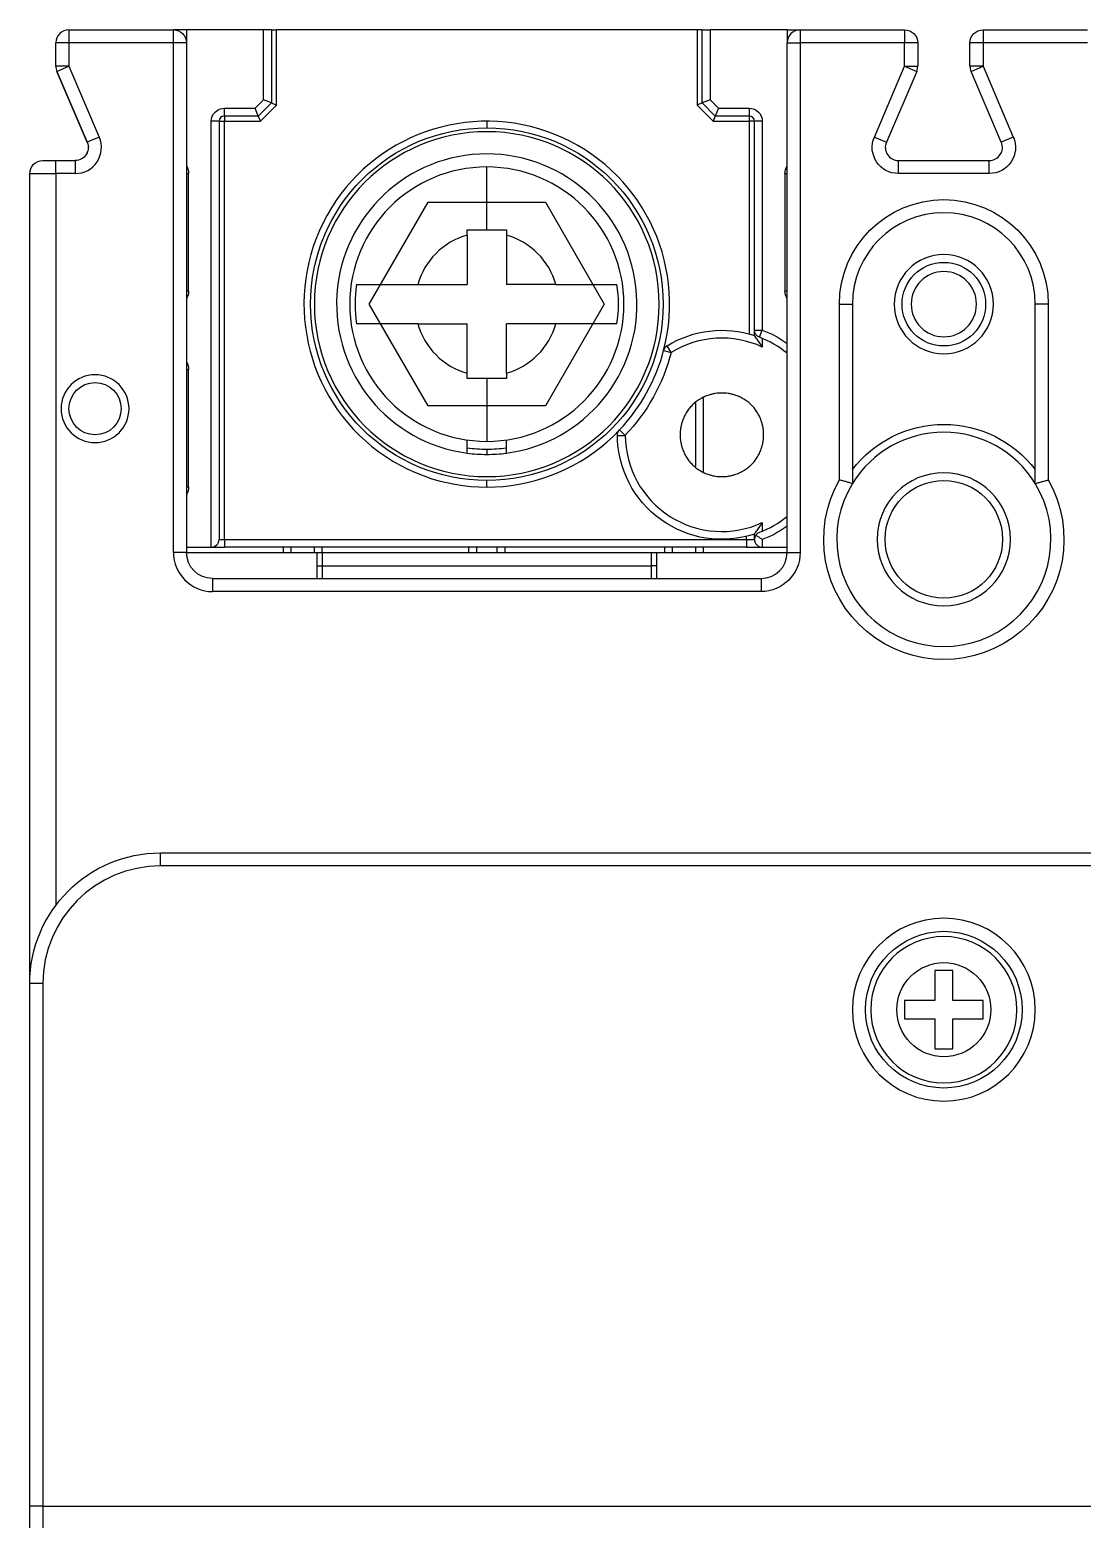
# Model space of a CAD drawing. Header units: millimetres. Extents: x 53 to 177, y 0 to 185.
# Drawn here: x 62.8 to 103.1, y 117.6 to 174.6 of the extents above; entities that cross this region are included whole.
import ezdxf

# ---------------------------------------------------------------- set-up
doc = ezdxf.new("R2010")
doc.units = ezdxf.units.MM
doc.layers.add('1', color=2, linetype='Continuous')

# ---------------------------------------------------------------- blocks, each defined once
blk = doc.blocks.new('250')
for p, q in [((30207.851, 2722.503), (30210.101, 2726.4)), ((30210.101, 2726.4), (30214.601, 2726.4)), ((30214.601, 2726.4), (30216.851, 2722.503)), ((30210.101, 2718.606), (30207.851, 2722.503)), ((30216.851, 2722.503), (30214.601, 2718.606)), ((30214.601, 2718.606), (30210.101, 2718.606))]:
    blk.add_line(p, q)
at = {"layer": '1', "color": 7, "linetype": 'Continuous'}
for p, q in [((30196.351, 2733.003), (30196.351, 2732.503)), ((30196.351, 2733.003), (30200.351, 2733.003)), ((30200.351, 2732.503), (30200.351, 2733.003)), ((30200.851, 2733.003), (30200.351, 2733.003)), ((30203.801, 2733.003), (30200.851, 2733.003)), ((30200.851, 2733.003), (30200.851, 2732.503)), ((30203.801, 2730.327), (30203.801, 2733.003)), ((30204.101, 2733.003), (30203.801, 2733.003)), ((30204.101, 2733.003), (30204.101, 2730.203)), ((30204.101, 2733.003), (30204.301, 2733.003)), ((30204.301, 2730.12), (30204.301, 2733.003)), ((30220.401, 2733.003), (30204.301, 2733.003)), ((30220.601, 2733.003), (30220.401, 2733.003)), ((30220.401, 2733.003), (30220.401, 2730.12)), ((30220.601, 2730.203), (30220.601, 2733.003)), ((30220.601, 2733.003), (30220.901, 2733.003)), ((30223.851, 2733.003), (30220.901, 2733.003)), ((30220.901, 2733.003), (30220.901, 2730.327)), ((30223.851, 2733.003), (30223.851, 2732.503)), ((30223.851, 2733.003), (30224.351, 2733.003)), ((30224.351, 2733.003), (30228.351, 2733.003)), ((30224.351, 2733.003), (30224.351, 2732.503)), ((30228.351, 2733.003), (30228.351, 2732.503)), ((30231.351, 2733.003), (30231.351, 2732.503)), ((30231.351, 2733.003), (30235.351, 2733.003)), ((30195.851, 2731.606), (30195.851, 2732.503)), ((30196.351, 2732.503), (30195.851, 2732.503)), ((30200.351, 2732.503), (30196.351, 2732.503)), ((30196.351, 2732.503), (30196.351, 2731.606)), ((30200.351, 2713.003), (30200.351, 2732.503)), ((30200.851, 2732.503), (30200.351, 2732.503)), ((30200.851, 2732.503), (30200.851, 2713.003)), ((30223.851, 2732.503), (30224.351, 2732.503)), ((30223.851, 2713.003), (30223.851, 2732.503)), ((30224.351, 2732.503), (30224.351, 2713.003)), ((30228.351, 2732.503), (30224.351, 2732.503)), ((30228.351, 2731.606), (30228.351, 2732.503)), ((30228.851, 2732.503), (30228.351, 2732.503)), ((30228.851, 2732.503), (30228.851, 2731.606)), ((30231.351, 2732.503), (30230.851, 2732.503)), ((30230.851, 2731.606), (30230.851, 2732.503)), ((30235.351, 2732.503), (30231.351, 2732.503)), ((30231.351, 2732.503), (30231.351, 2731.606)), ((30196.351, 2731.606), (30195.851, 2731.606)), ((30195.851, 2731.606), (30195.851, 2731.606)), ((30195.892, 2731.409), (30196.351, 2731.606)), ((30196.351, 2731.606), (30197.513, 2728.897)), ((30227.19, 2728.897), (30228.351, 2731.606)), ((30228.351, 2731.606), (30228.811, 2731.409)), ((30228.351, 2731.606), (30228.851, 2731.606)), ((30231.351, 2731.606), (30230.851, 2731.606)), ((30230.892, 2731.409), (30231.351, 2731.606)), ((30231.351, 2731.606), (30232.512, 2728.897)), ((30197.053, 2728.7), (30195.892, 2731.409)), ((30195.892, 2731.409), (30197.052, 2728.7)), ((30228.811, 2731.409), (30227.65, 2728.7)), ((30232.052, 2728.7), (30230.892, 2731.409)), ((30203.477, 2730.003), (30203.801, 2730.327)), ((30204.101, 2730.203), (30203.801, 2730.327)), ((30220.901, 2730.327), (30220.601, 2730.203)), ((30220.901, 2730.327), (30221.225, 2730.003)), ((30202.301, 2730.003), (30203.477, 2730.003)), ((30202.301, 2729.703), (30202.301, 2730.003)), ((30203.601, 2729.703), (30203.477, 2730.003)), ((30204.101, 2730.203), (30203.601, 2729.703)), ((30204.301, 2730.12), (30203.684, 2729.503)), ((30204.101, 2730.203), (30204.301, 2730.12)), ((30220.601, 2730.203), (30220.401, 2730.12)), ((30221.018, 2729.503), (30220.401, 2730.12)), ((30221.101, 2729.703), (30220.601, 2730.203)), ((30221.225, 2730.003), (30221.101, 2729.703)), ((30221.225, 2730.003), (30222.401, 2730.003)), ((30222.401, 2730.003), (30222.401, 2729.703)), ((30201.801, 2713.203), (30201.801, 2729.503)), ((30202.101, 2729.503), (30201.801, 2729.503)), ((30202.101, 2729.503), (30202.101, 2713.503)), ((30202.101, 2729.503), (30202.301, 2729.503)), ((30203.601, 2729.703), (30202.301, 2729.703)), ((30202.301, 2729.703), (30202.301, 2729.503)), ((30202.301, 2713.503), (30202.301, 2729.503)), ((30202.301, 2729.503), (30203.684, 2729.503)), ((30203.601, 2729.703), (30203.684, 2729.503)), ((30212.351, 2729.503), (30212.351, 2729.253)), ((30221.101, 2729.703), (30221.018, 2729.503)), ((30221.018, 2729.503), (30222.401, 2729.503)), ((30222.401, 2729.703), (30221.101, 2729.703)), ((30222.401, 2729.703), (30222.401, 2729.503)), ((30222.401, 2729.503), (30222.401, 2721.363)), ((30222.601, 2729.503), (30222.401, 2729.503)), ((30222.901, 2729.503), (30222.601, 2729.503)), ((30222.601, 2721.514), (30222.601, 2729.503)), ((30222.901, 2729.503), (30222.901, 2721.514)), ((30197.513, 2728.897), (30197.053, 2728.7)), ((30227.19, 2728.897), (30227.65, 2728.7)), ((30232.512, 2728.897), (30232.052, 2728.7)), ((30194.851, 2696.503), (30194.851, 2727.503)), ((30194.851, 2727.503), (30195.851, 2727.503)), ((30195.351, 2728.003), (30195.851, 2728.003)), ((30195.851, 2727.503), (30195.851, 2728.003)), ((30195.851, 2728.003), (30196.594, 2728.003)), ((30195.851, 2727.503), (30195.851, 2699.503)), ((30196.594, 2727.503), (30195.851, 2727.503)), ((30196.594, 2728.003), (30196.594, 2727.503)), ((30200.851, 2727.503), (30200.934, 2727.503)), ((30200.934, 2723.003), (30200.934, 2727.503)), ((30212.351, 2725.353), (30212.351, 2727.753)), ((30223.768, 2727.503), (30223.768, 2723.003)), ((30223.768, 2727.503), (30223.851, 2727.503)), ((30228.109, 2727.503), (30228.109, 2728.003)), ((30228.109, 2728.003), (30231.593, 2728.003)), ((30231.593, 2727.503), (30228.109, 2727.503)), ((30231.593, 2727.503), (30231.593, 2728.003)), ((30211.601, 2725.149), (30211.601, 2723.253)), ((30213.101, 2725.149), (30213.101, 2723.253)), ((30200.934, 2723.003), (30200.851, 2723.003)), ((30209.705, 2723.253), (30211.601, 2723.253)), ((30214.997, 2723.253), (30213.101, 2723.253)), ((30223.851, 2723.003), (30223.768, 2723.003)), ((30225.851, 2722.503), (30226.351, 2722.503)), ((30225.851, 2715.775), (30225.851, 2722.503)), ((30226.351, 2722.503), (30226.351, 2715.639)), ((30233.851, 2722.503), (30233.351, 2722.503)), ((30233.351, 2715.639), (30233.351, 2722.503)), ((30233.851, 2722.503), (30233.851, 2715.775)), ((30209.705, 2721.753), (30211.601, 2721.753)), ((30211.601, 2719.857), (30211.601, 2721.753)), ((30213.101, 2719.857), (30213.101, 2721.753)), ((30214.997, 2721.753), (30213.101, 2721.753)), ((30222.601, 2721.514), (30222.901, 2721.514)), ((30222.601, 2721.303), (30222.601, 2721.514)), ((30222.793, 2721.234), (30222.901, 2721.514)), ((30222.901, 2721.191), (30222.901, 2720.863)), ((30219.123, 2720.731), (30219.413, 2720.655)), ((30219.413, 2720.655), (30219.256, 2720.911)), ((30200.851, 2720.003), (30200.934, 2720.003)), ((30200.934, 2715.503), (30200.934, 2720.003)), ((30212.351, 2719.653), (30212.351, 2717.253)), ((30220.651, 2716.089), (30220.651, 2718.918)), ((30220.351, 2716.286), (30220.351, 2718.721)), ((30211.601, 2716.802), (30211.601, 2717.307)), ((30213.101, 2716.802), (30213.101, 2717.307)), ((30217.351, 2717.482), (30217.651, 2717.483)), ((30217.651, 2717.483), (30217.433, 2717.69)), ((30212.351, 2716.953), (30212.351, 2716.753)), ((30200.934, 2715.503), (30200.851, 2715.503)), ((30212.351, 2715.503), (30212.351, 2715.753)), ((30222.901, 2714.143), (30222.901, 2713.816)), ((30200.851, 2713.203), (30201.801, 2713.203)), ((30201.801, 2713.203), (30202.301, 2713.203)), ((30202.101, 2713.503), (30202.301, 2713.503)), ((30202.301, 2713.503), (30202.301, 2713.203)), ((30202.301, 2713.503), (30221.351, 2713.503)), ((30222.301, 2713.203), (30202.301, 2713.203)), ((30204.551, 2713.203), (30204.551, 2713.003)), ((30204.851, 2713.203), (30204.851, 2713.003)), ((30205.751, 2713.003), (30205.751, 2713.203)), ((30206.051, 2713.003), (30206.051, 2713.203)), ((30211.651, 2713.203), (30211.651, 2713.003)), ((30211.951, 2713.203), (30211.951, 2713.003)), ((30212.751, 2713.003), (30212.751, 2713.203)), ((30213.051, 2713.003), (30213.051, 2713.203)), ((30219.151, 2713.203), (30219.151, 2713.003)), ((30219.451, 2713.203), (30219.451, 2713.003)), ((30220.351, 2713.003), (30220.351, 2713.203)), ((30220.651, 2713.003), (30220.651, 2713.203)), ((30221.351, 2713.503), (30222.301, 2713.503)), ((30222.301, 2713.503), (30222.301, 2713.618)), ((30222.301, 2713.503), (30222.601, 2713.503)), ((30222.301, 2713.503), (30222.301, 2713.203)), ((30222.301, 2713.203), (30222.901, 2713.203)), ((30222.601, 2713.503), (30222.601, 2713.703)), ((30222.901, 2713.492), (30222.901, 2713.203)), ((30222.901, 2713.203), (30223.851, 2713.203)), ((30200.851, 2713.003), (30200.351, 2713.003)), ((30200.851, 2713.003), (30205.851, 2713.003)), ((30205.851, 2712.003), (30205.851, 2713.003)), ((30205.851, 2713.003), (30206.051, 2713.003)), ((30206.051, 2713.003), (30206.051, 2712.49)), ((30206.051, 2713.003), (30218.651, 2713.003)), ((30218.651, 2712.49), (30218.651, 2713.003)), ((30218.651, 2713.003), (30218.851, 2713.003)), ((30218.851, 2713.003), (30218.851, 2712.003)), ((30218.851, 2713.003), (30223.851, 2713.003)), ((30223.851, 2713.003), (30224.351, 2713.003)), ((30205.851, 2712.49), (30206.051, 2712.49)), ((30206.051, 2712.49), (30206.051, 2712.003)), ((30206.051, 2712.49), (30218.651, 2712.49)), ((30218.651, 2712.003), (30218.651, 2712.49)), ((30218.851, 2712.49), (30218.651, 2712.49)), ((30201.851, 2712.003), (30201.851, 2711.503)), ((30201.851, 2712.003), (30222.851, 2712.003)), ((30222.851, 2711.503), (30201.851, 2711.503)), ((30222.851, 2712.003), (30222.851, 2711.503)), ((30199.851, 2701.003), (30199.851, 2701.503)), ((30199.851, 2701.503), (30294.851, 2701.503)), ((30294.851, 2701.003), (30199.851, 2701.003)), ((30229.501, 2697.003), (30229.501, 2695.853)), ((30230.201, 2697.003), (30229.501, 2697.003)), ((30230.201, 2695.853), (30230.201, 2697.003)), ((30194.851, 2676.503), (30194.851, 2696.503)), ((30195.351, 2696.503), (30194.851, 2696.503)), ((30195.351, 2696.503), (30195.351, 2676.503)), ((30228.351, 2695.853), (30228.351, 2695.153)), ((30229.501, 2695.853), (30228.351, 2695.853)), ((30231.351, 2695.853), (30230.201, 2695.853)), ((30231.351, 2695.153), (30231.351, 2695.853)), ((30228.351, 2695.153), (30229.501, 2695.153)), ((30229.501, 2695.153), (30229.501, 2694.003)), ((30230.201, 2694.003), (30230.201, 2695.153)), ((30230.201, 2695.153), (30231.351, 2695.153)), ((30229.501, 2694.003), (30230.201, 2694.003)), ((30195.351, 2676.503), (30194.851, 2676.503)), ((30194.851, 2675.003), (30194.851, 2676.503)), ((30195.351, 2676.503), (30195.351, 2675.503)), ((30195.351, 2676.503), (30299.351, 2676.503))]:
    blk.add_line(p, q, dxfattribs=at)
at = {"layer": '1', "color": 7, "linetype": 'Continuous', "extrusion": (0, 0, -1)}
for centre, radius in [((-30229.851, 2722.503), 1.9), ((-30197.351, 2718.503), 1.3), ((-30229.851, 2713.503), 2.55), ((-30229.851, 2695.503), 3.5), ((-30229.851, 2695.503), 2.8)]:
    blk.add_circle(centre, radius, dxfattribs=at)
at = {"layer": '1', "color": 7, "linetype": 'Continuous'}
for centre, radius in [((30229.851, 2722.503), 1.6), ((30197.351, 2718.503), 1), ((30229.851, 2713.503), 2.25), ((30229.851, 2695.503), 3), ((30229.851, 2695.503), 1.8)]:
    blk.add_circle(centre, radius, dxfattribs=at)
for centre, radius, start, end in [((30196.351, 2732.503), 0.5, 90, 180), ((30224.351, 2732.503), 0.5, 90, 180), ((30196.351, 2731.606), 0.5, 180, 203.2138), ((30196.351, 2731.606), 0.5, 180, 203.1986), ((30228.351, 2731.606), 0.5, 336.8014, 0), ((30231.351, 2731.606), 0.5, 180, 203.1986), ((30202.301, 2729.503), 0.2, 90, 180), ((30212.351, 2722.503), 7, 345.3358, 316.555), ((30222.401, 2729.503), 0.2, 0, 90), ((30196.594, 2728.503), 1, 270, 23.2138), ((30212.351, 2722.503), 6.6, 90, 270), ((30212.351, 2722.503), 6.6, 270, 90), ((30228.109, 2728.503), 0.5, 156.8014, 270), ((30231.593, 2728.503), 0.5, 270, 23.1986), ((30212.351, 2722.503), 5.75, 277.4947, 262.5053), ((30212.351, 2722.503), 5.25, 90, 270), ((30212.351, 2722.503), 5.25, 270, 90), ((30229.851, 2722.503), 3.5, 0, 180), ((30212.351, 2722.503), 2.75, 105.8266, 164.1734), ((30212.351, 2722.503), 2.75, 15.8266, 74.1734), ((30229.851, 2722.503), 1.25, 0, 180), ((30212.351, 2722.503), 5.041, 171.4443, 188.5557), ((30212.351, 2722.503), 5.041, 351.4443, 8.5557), ((30229.851, 2722.503), 1.25, 180, 0), ((30212.351, 2722.503), 2.75, 195.8266, 254.1734), ((30212.351, 2722.503), 2.75, 285.8266, 344.1734), ((30221.351, 2717.503), 3.7, 65.2336, 121.5826), ((30221.351, 2717.503), 4, 51.3173, 68.8712), ((30212.351, 2722.503), 7, 316.555, 345.3358), ((30219.413, 2720.655), 0.3, 121.5826, 165.3358), ((30221.351, 2717.503), 3.7, 180.3082, 294.7664), ((30229.851, 2713.503), 4.1, 31.3881, 148.6119), ((30212.351, 2722.503), 5.55, 262.2319, 270), ((30212.351, 2722.503), 5.75, 262.5047, 270), ((30212.351, 2722.503), 5.55, 270, 277.7681), ((30212.351, 2722.503), 5.75, 270, 277.4953), ((30229.851, 2713.503), 4.1, 148.6119, 31.3881), ((30221.351, 2717.503), 4, 291.1259, 308.6841), ((30201.801, 2713.503), 0.3, 270, 0), ((30222.901, 2713.503), 0.3, 180, 270), ((30201.851, 2713.003), 1.5, 180, 270), ((30222.851, 2713.003), 1, 270, 0), ((30199.851, 2696.503), 4.5, 90, 180)]:
    blk.add_arc(centre, radius, start, end, dxfattribs=at)
at = {"layer": '1', "color": 7, "linetype": 'Continuous', "extrusion": (0, 0, -1)}
for centre, radius, start, end in [((-30200.351, 2732.503), 0.5, 90, 180), ((-30228.351, 2732.503), 0.5, 90, 180), ((-30231.351, 2732.503), 0.5, 0, 90), ((-30212.351, 2722.503), 6.75, 270, 90), ((-30212.351, 2722.503), 6.75, 90, 270), ((-30196.594, 2728.503), 0.5, 156.7862, 270), ((-30228.109, 2728.503), 1, 270, 23.1986), ((-30231.593, 2728.503), 1, 156.8014, 270), ((-30195.351, 2727.503), 0.5, 0, 90), ((-30200.434, 2727.503), 0.5, 146.475, 180), ((-30229.851, 2722.503), 4, 0, 180), ((-30200.434, 2723.003), 0.5, 180, 213.525), ((-30224.268, 2723.003), 0.5, 326.475, 0), ((-30222.901, 2721.514), 0.3, 291.1288, 0), ((-30200.434, 2720.003), 0.5, 146.475, 180), ((-30229.851, 2713.503), 4.4, 37.3018, 142.6982), ((-30200.434, 2715.503), 0.5, 180, 213.525), ((-30229.851, 2713.503), 4.6, 150.4082, 29.5918), ((-30201.851, 2713.003), 1, 270, 0), ((-30222.851, 2713.003), 1.5, 180, 270), ((-30199.851, 2696.503), 5, 0, 90)]:
    blk.add_arc(centre, radius, start, end, dxfattribs=at)
at = {"layer": '1', "color": 7, "linetype": 'Continuous', "extrusion": (1e-16, 0, -1)}
for centre, radius, start, end in [((-30202.301, 2729.503), 0.5, 0, 90), ((-30222.401, 2729.503), 0.5, 90, 180), ((-30196.593, 2728.503), 0.5, 156.8014, 270), ((-30224.268, 2727.503), 0.5, 0, 33.525), ((-30221.351, 2717.503), 4, 58.4174, 108.21), ((-30221.351, 2717.503), 4.3, 111.1288, 125.5508), ((-30212.351, 2722.503), 7.3, 194.6642, 223.445), ((-30217.651, 2717.483), 0.3, 359.6918, 43.445), ((-30221.351, 2717.503), 4, 251.79, 359.6918), ((-30221.351, 2717.503), 4.3, 234.4492, 248.8712)]:
    blk.add_arc(centre, radius, start, end, dxfattribs=at)
at = {"layer": '1', "color": 7, "linetype": 'Continuous'}
for points in [[(30211.601, 2725.353), (30211.851, 2725.353), (30212.101, 2725.353), (30212.351, 2725.353)], [(30211.601, 2725.149), (30211.601, 2725.172), (30211.601, 2725.217), (30211.601, 2725.285), (30211.601, 2725.331), (30211.601, 2725.353)], [(30212.351, 2725.353), (30212.601, 2725.353), (30212.851, 2725.353), (30213.101, 2725.353)], [(30213.101, 2725.353), (30213.101, 2725.319), (30213.101, 2725.251), (30213.101, 2725.183), (30213.101, 2725.149)], [(30211.601, 2719.653), (30211.601, 2719.687), (30211.601, 2719.755), (30211.601, 2719.823), (30211.601, 2719.857)], [(30212.351, 2719.653), (30212.101, 2719.653), (30211.851, 2719.653), (30211.601, 2719.653)], [(30213.101, 2719.653), (30212.851, 2719.653), (30212.601, 2719.653), (30212.351, 2719.653)], [(30213.101, 2719.857), (30213.101, 2719.835), (30213.101, 2719.789), (30213.101, 2719.721), (30213.101, 2719.676), (30213.101, 2719.653)]]:
    blk.add_open_spline(points, degree=3, dxfattribs=at)
for points, degree, knots in [([(30207.366, 2723.253), (30207.479, 2723.253), (30207.638, 2723.253), (30208.02, 2723.253), (30208.249, 2723.253), (30208.746, 2723.253), (30209.021, 2723.253), (30209.434, 2723.253), (30209.57, 2723.253), (30209.705, 2723.253)], 3, [0, 0, 0, 0, 0.286732, 0.286732, 0.573315, 0.573315, 0.862243, 0.862243, 1, 1, 1, 1]), ([(30214.997, 2723.253), (30215.292, 2723.253), (30215.592, 2723.253), (30216.148, 2723.253), (30216.412, 2723.253), (30216.858, 2723.253), (30217.049, 2723.253), (30217.248, 2723.253), (30217.295, 2723.253), (30217.336, 2723.253)], 3, [0, 0, 0, 0, 0.302948, 0.302948, 0.604903, 0.604903, 0.896398, 0.896398, 1, 1, 1, 1]), ([(30209.705, 2721.753), (30209.41, 2721.753), (30209.111, 2721.753), (30208.555, 2721.753), (30208.29, 2721.753), (30207.844, 2721.753), (30207.653, 2721.753), (30207.455, 2721.753), (30207.407, 2721.753), (30207.366, 2721.753)], 3, [0, 0, 0, 0, 0.302948, 0.302948, 0.604903, 0.604903, 0.896398, 0.896398, 1, 1, 1, 1]), ([(30217.336, 2721.753), (30217.224, 2721.753), (30217.065, 2721.753), (30216.682, 2721.753), (30216.453, 2721.753), (30215.956, 2721.753), (30215.681, 2721.753), (30215.269, 2721.753), (30215.133, 2721.753), (30214.997, 2721.753)], 3, [0, 0, 0, 0, 0.286732, 0.286732, 0.573315, 0.573315, 0.862243, 0.862243, 1, 1, 1, 1]), ([(30222.901, 2720.863), (30222.901, 2720.864), (30222.9, 2720.865), (30222.859, 2720.929), (30222.817, 2720.992), (30222.743, 2721.102), (30222.71, 2721.15), (30222.662, 2721.218), (30222.645, 2721.242), (30222.623, 2721.273), (30222.615, 2721.284), (30222.604, 2721.299), (30222.601, 2721.303), (30222.601, 2721.303)], 3, [0, 0, 0, 0, 0.005461, 0.005461, 0.34428, 0.34428, 0.619889, 0.619889, 0.786099, 0.786099, 0.892667, 0.892667, 1, 1, 1, 1]), ([(30219.751, 2717.503), (30219.751, 2718.069), (30220.034, 2718.82), (30220.786, 2719.103), (30221.917, 2719.103), (30222.668, 2718.82), (30222.951, 2718.069), (30222.951, 2716.937), (30222.668, 2716.186), (30221.917, 2715.903), (30220.786, 2715.903), (30220.034, 2716.186), (30219.751, 2716.937), (30219.751, 2717.503)], 4, [0, 0, 0, 0, 0, 0.25, 0.25, 0.25, 0.5, 0.5, 0.5, 0.75, 0.75, 0.75, 1, 1, 1, 1, 1]), ([(30226.351, 2715.639), (30226.351, 2715.639), (30226.342, 2715.641), (30226.307, 2715.651), (30226.281, 2715.658), (30226.215, 2715.676), (30226.175, 2715.688), (30226.083, 2715.713), (30226.031, 2715.727), (30225.938, 2715.752), (30225.898, 2715.762), (30225.855, 2715.774), (30225.853, 2715.774), (30225.851, 2715.775)], 3, [0, 0, 0, 0, 0.205383, 0.205383, 0.410546, 0.410546, 0.619128, 0.619128, 0.83511, 0.83511, 0.991992, 0.991992, 1, 1, 1, 1]), ([(30233.351, 2715.639), (30233.351, 2715.639), (30233.36, 2715.641), (30233.395, 2715.651), (30233.421, 2715.658), (30233.487, 2715.676), (30233.528, 2715.688), (30233.619, 2715.713), (30233.671, 2715.727), (30233.764, 2715.752), (30233.805, 2715.762), (30233.847, 2715.774), (30233.849, 2715.774), (30233.851, 2715.775)], 3, [0, 0, 0, 0, 0.205383, 0.205383, 0.410546, 0.410546, 0.619128, 0.619128, 0.83511, 0.83511, 0.991992, 0.991992, 1, 1, 1, 1]), ([(30222.601, 2713.703), (30222.601, 2713.703), (30222.604, 2713.708), (30222.615, 2713.722), (30222.623, 2713.733), (30222.645, 2713.765), (30222.662, 2713.789), (30222.71, 2713.857), (30222.743, 2713.905), (30222.817, 2714.014), (30222.859, 2714.077), (30222.9, 2714.141), (30222.901, 2714.142), (30222.901, 2714.143)], 3, [0, 0, 0, 0, 0.107875, 0.107875, 0.214378, 0.214378, 0.380488, 0.380488, 0.655929, 0.655929, 0.994542, 0.994542, 1, 1, 1, 1]), ([(30222.793, 2713.772), (30222.792, 2713.772), (30222.791, 2713.771), (30222.771, 2713.763), (30222.752, 2713.753), (30222.705, 2713.722), (30222.678, 2713.696), (30222.655, 2713.664)], 3, [0, 0, 0, 0, 0.014093, 0.014093, 0.382952, 0.382952, 1, 1, 1, 1]), ([(30222.655, 2713.664), (30222.633, 2713.632), (30222.618, 2713.597), (30222.607, 2713.553), (30222.605, 2713.543), (30222.603, 2713.528), (30222.603, 2713.523), (30222.602, 2713.513), (30222.601, 2713.509), (30222.601, 2713.505), (30222.601, 2713.504), (30222.601, 2713.503), (30222.601, 2713.503), (30222.601, 2713.503)], 3, [0, 0, 0, 0, 0.623512, 0.623512, 0.792086, 0.792086, 0.888585, 0.888585, 0.963976, 0.963976, 0.986719, 0.986719, 1, 1, 1, 1]), ([(30222.901, 2713.492), (30222.9, 2713.493), (30222.899, 2713.494), (30222.856, 2713.523), (30222.814, 2713.552), (30222.738, 2713.606), (30222.703, 2713.631), (30222.667, 2713.656), (30222.661, 2713.66), (30222.655, 2713.664)], 3, [0, 0, 0, 0, 0.010726, 0.010726, 0.46626, 0.46626, 0.902819, 0.902819, 1, 1, 1, 1])]:
    blk.add_open_spline(points, degree=degree, knots=knots, dxfattribs=at)

msp = doc.modelspace()

# ---------------------------------------------------------------- block references
msp.add_blockref('250', (-30132.053, -2558.385))

doc.saveas('drawing.dxf')
